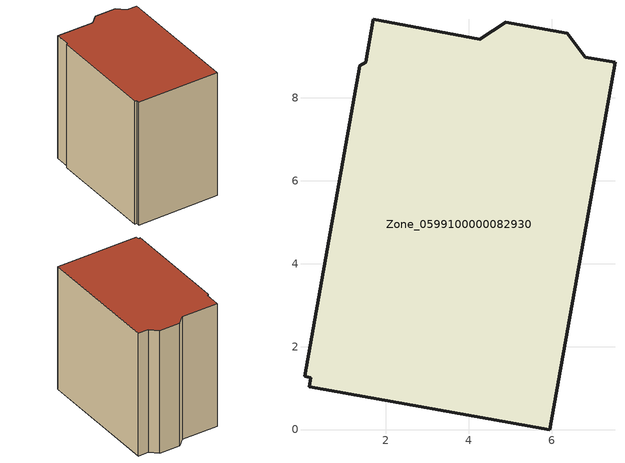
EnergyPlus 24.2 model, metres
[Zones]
Zone_0599100000082930
 floor ground (C_G): 6.81,8.99 7.53,8.86 5.96,0 0.15,1.04 0.19,1.26 0.04,1.29 1.38,8.78 1.51,8.86 1.69,9.89 4.27,9.41 4.89,9.82 6.38,9.56 z0
 wall outside (C_F): 0.15,1.04 5.96,0 7.53,8.86 6.81,8.99 6.38,9.56 4.89,9.82 4.27,9.41 1.69,9.89 1.51,8.86 1.38,8.78 0.04,1.29 0.19,1.26 0.15,1.04 z0:9.22
 roof outside (C_R): 1.38,8.78 0.04,1.29 0.19,1.26 0.15,1.04 5.96,0 7.53,8.86 6.81,8.99 6.38,9.56 4.89,9.82 4.27,9.41 1.69,9.89 1.51,8.86 z9.22
[BUILDING]
Pand.0599100000082930: North Axis=0; Terrain=City; Loads Convergence Tolerance Value=0.04; Temperature Convergence Tolerance Value=0.4; Solar Distribution=FullExterior; Maximum Number of Warmup Days=25; Minimum Number of Warmup Days=1
[Site:Location]
Rotterdam.The.Hague.AP_ZH_NLD Design_Conditions: Latitude=51.96; Longitude=4.45; Time Zone=1; Elevation=-4.5
[SITE:GROUNDTEMPERATURE:BUILDINGSURFACE]
18, 18, 18, 18, 18, 18, 18, 18, 18, 18, 18, 18
[MATERIAL] Thermal Absorptance=0.9; Solar Absorptance=0.7; Visible Absorptance=0.7
Name | Roughness | Thickness | Conductivity | Density | Specific Heat
G.D.1965 | MediumSmooth | 0.15 | 1 | 540 | 1210
F.D.1965 | Rough | 0.3 | 0.857143 | 1920 | 840
R.D.1965 | MediumRough | 0.2 | 0.08 | 1500 | 1000
[CONSTRUCTION]
C_G: G.D.1965
C_F: F.D.1965
C_R: R.D.1965
[ZONE]
Zone_0599100000082930: Type=1; Multiplier=1; Ceiling Height=Autocalculate; Volume=Autocalculate; Floor Area=autocalculate; Part of Total Floor Area=Yes
[ZONEINFILTRATION:DESIGNFLOWRATE]
Infil_Zone_0599100000082930: Zone or ZoneList or Space or SpaceList=Zone_0599100000082930; Schedule=AlwaysOn; Design Flow Rate Calculation Method=Flow/Area; Flow Rate per Floor Area=0.0042; Constant Term Coefficient=1; Temperature Term Coefficient=0; Velocity Term Coefficient=0; Velocity Squared Term Coefficient=0
[HVACTEMPLATE:ZONE:IDEALLOADSAIRSYSTEM]
Zone_0599100000082930: Maximum Heating Supply Air Temperature=50; Minimum Cooling Supply Air Temperature=13; Maximum Heating Supply Air Humidity Ratio=0.0156; Minimum Cooling Supply Air Humidity Ratio=0.0077; Heating Limit=NoLimit; Cooling Limit=NoLimit; Dehumidification Control Type=ConstantSensibleHeatRatio; Cooling Sensible Heat Ratio=0.7; Dehumidification Setpoint=60; Humidification Control Type=None; Humidification Setpoint=30; Outdoor Air Method=None; Outdoor Air Flow Rate per Person=0.00944; Outdoor Air Flow Rate per Zone Floor Area=0; Outdoor Air Flow Rate per Zone=0; Demand Controlled Ventilation Type=None; Outdoor Air Economizer Type=NoEconomizer; Heat Recovery Type=None; Sensible Heat Recovery Effectiveness=0.7; Latent Heat Recovery Effectiveness=0.65
[ZONECONTROL:THERMOSTAT]
ThermostatControl_Zone_0599100000082930: Zone or ZoneList=Zone_0599100000082930; Control Type Schedule=DualSetpointControlType; Control 1=Thermostat_Zone_0599100000082930; Temperature Difference Between Cutout And Setpoint=0
[THERMOSTATSETPOINT:DUALSETPOINT]
Thermostat_Zone_0599100000082930: Heating Setpoint Temperature Schedule=HeatingSetpoint_Zone_0599100000082930; Cooling Setpoint Temperature Schedule=CoolingSetpoint_Zone_0599100000082930
[SCHEDULE:COMPACT]
HeatingSetpoint_Zone_0599100000082930: Through: 12/31, For: AllDays, Until: 24:00, 21
CoolingSetpoint_Zone_0599100000082930: Through: 12/31, For: AllDays, Until: 24:00, 24
DualSetpointControlType: Through: 12/31, For: AllDays, Until: 24:00, 4
AlwaysOn: Through: 12/31, For: AllDays, Until: 24:00, 1
